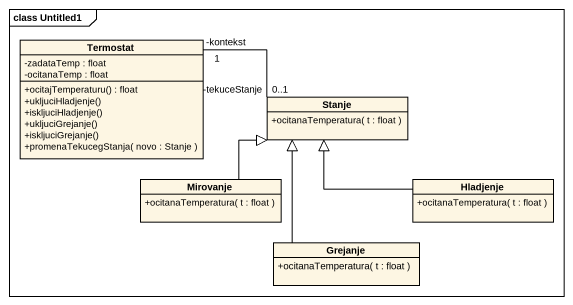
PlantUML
@startuml
mainframe class Untitled1
hide circle
hide empty members
skinparam classAttributeIconSize 0
class Termostat {
  -zadataTemp : float
  -ocitanaTemp : float
  +ocitajTemperaturu() : float
  +ukljuciHladjenje()
  +iskljuciHladjenje()
  +ukljuciGrejanje()
  +iskljuciGrejanje()
  +promenaTekucegStanja( novo : Stanje )
}
class Stanje {
  +ocitanaTemperatura( t : float )
}
class Mirovanje {
  +ocitanaTemperatura( t : float )
}
class Hladjenje {
  +ocitanaTemperatura( t : float )
}
class Grejanje {
  +ocitanaTemperatura( t : float )
}
Termostat "1\n-kontekst" -right- "0..1\n-tekuceStanje" Stanje
Mirovanje -up-|> Stanje
Hladjenje -left-|> Stanje
Grejanje -up-|> Stanje
@enduml
